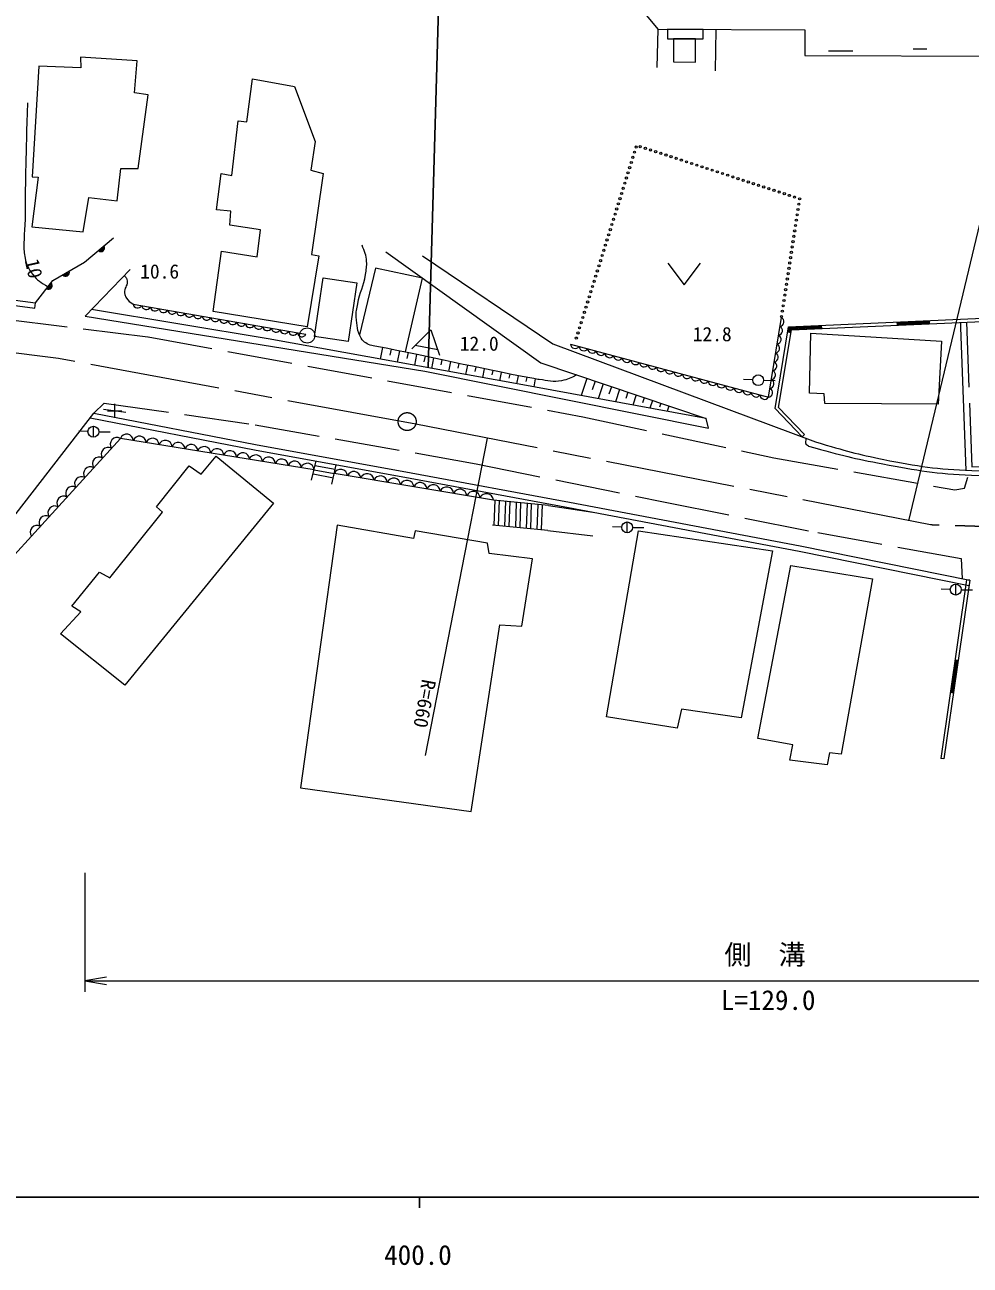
# Model space of a CAD drawing. Units: millimetres, scale not verified. Extents: x 40000 to 680000, y 20000 to 380000.
# Drawn here: x 431534 to 518848, y 198715 to 313332 of the extents above; entities that cross this region are included whole.
import ezdxf
from ezdxf.enums import TextEntityAlignment as Align

# ---------------------------------------------------------------- set-up
doc = ezdxf.new("R2010")
doc.units = ezdxf.units.MM
doc.header["$LTSCALE"] = 1000
doc.linetypes.add('CHAIN', pattern=[18.5, 12, -1.5, 3.5, -1.5])
doc.linetypes.add('DASHED', pattern=[7.5, 6, -1.5])
for name, color, linetype, lineweight in [('M-BMK', 2, 'CHAIN', 13), ('M-STR-HTXT', 7, 'Continuous', 13), ('M-STR-STRC', 7, 'Continuous', 25), ('M-TTL-BAND', 7, 'Continuous', 25), ('M-WORK', 1, 'Continuous', 13)]:
    doc.layers.add(name, color=color, linetype=linetype, lineweight=lineweight)
doc.styles.add('ＭＳ ゴシック', font='')
doc.styles.get('ＭＳ ゴシック').set_extended_font_data('MS Gothic')

# ---------------------------------------------------------------- blocks, each defined once
blk = doc.blocks.new('plus')
at = {"color": 0, "linetype": 'Continuous', "lineweight": -2}
for p, q in [((-1.25, 0), (1.25, 0)), ((0, -1.25), (0, 1.25))]:
    blk.add_line(p, q, dxfattribs=at)
blk = doc.blocks.new('open_arrow')
at = {"color": 0, "linetype": 'Continuous', "lineweight": -2}
blk.add_lwpolyline([(7.5, 1.25), (0, 0), (7.5, -1.25)], dxfattribs=at)

msp = doc.modelspace()

# ---------------------------------------------------------------- linework, layer by layer
at = {"layer": 'M-BMK'}
for p, q in [((434655, 282485), (408058, 285809)), ((467640, 276428), (434655, 282485)), ((515180, 267116), (467640, 276428))]:
    msp.add_line(p, q, dxfattribs=at)
msp.add_circle((466846, 276667), 829, dxfattribs=at)
msp.add_open_spline([(559907, 287170), (553668, 280739), (551787, 278188), (545342, 274059), (542719, 272378), (541225, 271455), (538423, 270095), (535379, 268617), (533392, 268470), (530097, 267703), (528917, 267428), (528227, 267421), (527024, 267280), (522428, 266745), (520738, 266975), (515180, 267116)], degree=3, knots=[0, 0, 0, 0, 1, 1, 1, 2, 2, 2, 3, 3, 3, 4, 4, 4, 5, 5, 5, 5], dxfattribs=at)
at = {"layer": 'M-STR-HTXT'}
for p, q in [((520222, 297106), (513166, 267511)), ((468551, 245826), (474274, 275129)), ((437065, 234983), (437065, 223983)), ((437065, 224983), (563280, 224983))]:
    msp.add_line(p, q, dxfattribs=at)
at = {"layer": 'M-STR-STRC'}
msp.add_line((468790, 281641), (469834, 317932), dxfattribs=at)
at = {"layer": 'M-TTL-BAND'}
for p, q in [((40000, 205000), (579000, 205000)), ((468000, 205000), (468000, 204000))]:
    msp.add_line(p, q, dxfattribs=at)
at = {"layer": 'M-WORK'}
for p, q in [((485981, 317828), (489991, 312920)), ((489991, 312920), (489915, 309384)), ((489991, 312920), (503566, 312855)), ((495354, 312895), (495307, 309082)), ((503566, 312855), (503566, 310510)), ((505770, 310941), (508001, 310941)), ((513578, 311108), (514849, 311097)), ((432824, 309521), (432214, 299272)), ((436694, 309357), (432824, 309521)), ((441901, 309990), (436671, 310342)), ((436671, 310342), (436694, 309357)), ((441666, 307035), (441901, 309990)), ((503566, 310510), (523994, 310440)), ((452045, 304361), (452561, 308325)), ((452561, 308325), (456431, 307645)), ((456431, 307645), (458354, 302555)), ((442933, 306871), (441666, 307035)), ((441995, 300046), (442933, 306871)), ((450661, 299413), (451224, 304455)), ((451224, 304455), (452045, 304361)), ((458354, 302555), (457955, 299905)), ((432777, 299248), (432191, 294651)), ((432214, 299272), (432777, 299248)), ((440048, 297067), (440400, 300046)), ((440400, 300046), (441995, 300046)), ((449230, 296223), (449676, 299577)), ((449676, 299577), (450661, 299413)), ((457955, 299905), (459105, 299600)), ((459105, 299600), (458026, 292095)), ((436929, 294206), (437445, 297372)), ((437445, 297372), (440048, 297067)), ((450567, 296105), (449230, 296223)), ((450473, 294815), (450567, 296105)), ((432191, 294651), (436929, 294206)), ((453311, 294393), (450473, 294815)), ((453007, 291884), (453311, 294393)), ((448925, 286841), (449699, 292423)), ((449699, 292423), (453007, 291884)), ((464882, 292357), (479189, 282084)), ((458683, 291978), (457627, 285410)), ((458026, 292095), (458683, 291978)), ((468262, 291972), (480294, 283845)), ((490937, 291305), (492437, 289305)), ((492437, 289305), (493937, 291305)), ((441252, 290729), (437093, 286413)), ((463915, 290837), (462445, 284692)), ((468262, 289930), (463915, 290837)), ((466682, 283112), (468262, 289930)), ((426904, 287875), (432462, 287144)), ((426969, 288370), (432528, 287639)), ((432462, 287144), (432528, 287639)), ((454011, 284318), (437691, 287035)), ((441528, 287533), (457501, 284739)), ((457627, 285410), (448925, 286841)), ((502083, 285431), (540008, 287120)), ((502339, 285142), (539958, 286817)), ((437093, 286413), (468483, 281340)), ((500830, 277866), (502083, 285431)), ((505090, 285505), (502134, 285374)), ((502185, 285316), (505093, 285445)), ((505087, 285565), (505101, 285265)), ((512080, 285876), (512094, 285577)), ((512083, 285817), (515080, 285950)), ((512086, 285757), (515083, 285890)), ((512088, 285697), (515085, 285830)), ((512091, 285637), (515088, 285770)), ((515091, 285710), (515077, 286010)), ((517945, 285841), (517968, 285372)), ((477184, 280120), (454011, 284318)), ((467294, 283400), (469045, 285151)), ((469045, 285151), (469838, 282816)), ((501151, 277965), (502339, 285142)), ((502004, 284959), (502300, 284910)), ((502064, 284949), (502134, 285374)), ((502185, 285316), (502123, 284939)), ((502182, 284929), (502236, 285258)), ((505095, 285385), (502236, 285258)), ((502288, 285200), (502241, 284920)), ((502288, 285200), (505098, 285325)), ((504005, 279307), (504146, 284826)), ((504146, 284826), (516185, 284091)), ((517968, 285372), (518437, 272143)), ((464576, 283502), (464360, 282443)), ((465361, 283350), (465250, 282805)), ((466146, 283196), (465935, 282157)), ((469678, 283287), (467591, 283697)), ((480294, 283845), (504550, 274804)), ((516185, 284091), (515904, 278275)), ((466930, 283038), (466822, 282503)), ((467714, 282878), (467510, 281872)), ((468497, 282714), (468393, 282201)), ((469280, 282548), (469084, 281586)), ((470062, 282381), (469964, 281898)), ((470844, 282210), (470659, 281301)), ((471627, 282043), (471535, 281596)), ((479189, 282084), (494470, 276954)), ((468483, 281340), (494681, 276062)), ((472408, 281873), (472234, 281015)), ((473191, 281707), (473107, 281294)), ((473975, 281541), (473808, 280729)), ((474757, 281378), (474678, 280992)), ((475540, 281218), (475383, 280444)), ((476325, 281061), (476249, 280689)), ((477110, 280906), (476958, 280158)), ((494470, 276954), (477184, 280120)), ((477895, 280756), (477821, 280387)), ((478681, 280605), (478532, 279873)), ((483441, 280657), (482908, 279071)), ((484199, 280402), (483933, 279609)), ((484957, 280148), (484498, 278780)), ((485716, 279893), (485486, 279209)), ((498800, 280516), (497926, 280542)), ((499766, 280485), (500824, 280470)), ((486474, 279638), (486088, 278489)), ((487233, 279384), (487040, 278809)), ((487991, 279129), (487678, 278198)), ((488749, 278874), (488593, 278409)), ((489508, 278620), (489268, 277906)), ((505350, 279228), (504005, 279307)), ((505428, 278337), (505350, 279228)), ((429230, 266272), (437908, 277452)), ((437908, 277452), (452841, 274560)), ((438801, 277814), (440865, 277532)), ((490266, 278365), (490146, 278008)), ((491025, 278110), (490858, 277615)), ((503328, 275259), (500830, 277866)), ((503545, 275467), (501151, 277965)), ((515904, 278275), (505428, 278337)), ((437565, 277010), (452746, 274069)), ((437866, 275231), (437866, 276231)), ((494681, 276062), (494470, 276954)), ((437397, 275755), (436522, 275781)), ((438362, 275724), (439420, 275709)), ((503328, 275259), (503545, 275467)), ((503667, 274649), (503687, 275125)), ((452751, 274068), (467136, 271441)), ((452841, 274560), (467226, 271933)), ((503915, 274402), (503723, 274525)), ((447814, 271811), (449221, 273464)), ((449221, 273464), (454499, 269137)), ((458025, 271248), (458430, 273031)), ((443698, 268785), (446724, 272585)), ((446724, 272585), (447814, 271811)), ((458171, 271831), (460032, 271471)), ((458247, 272224), (460108, 271864)), ((458323, 272616), (460184, 272257)), ((459886, 270889), (460291, 272671)), ((474809, 269404), (460108, 271864)), ((467226, 271933), (481846, 269228)), ((467135, 271441), (481755, 268736)), ((479907, 268904), (474809, 269404)), ((474931, 269392), (474852, 267094)), ((475330, 269379), (475252, 267080)), ((439371, 262241), (444261, 268293)), ((454499, 269137), (440778, 252320)), ((444261, 268293), (443698, 268785)), ((475926, 269295), (475848, 266996)), ((476326, 269281), (476247, 266982)), ((476921, 269197), (476843, 266898)), ((477321, 269183), (477243, 266885)), ((477916, 269099), (477838, 266801)), ((478316, 269086), (478238, 266787)), ((478911, 269001), (478833, 266703)), ((479311, 268988), (479233, 266689)), ((479907, 268904), (484004, 268310)), ((481753, 268736), (503065, 264702)), ((481846, 269228), (503158, 265193)), ((460374, 267097), (456997, 242821)), ((467445, 265865), (460374, 267097)), ((479828, 266605), (474731, 267106)), ((487167, 266394), (487167, 267394)), ((432150, 266078), (430578, 264365)), ((467586, 266569), (467445, 265865)), ((474271, 265443), (467586, 266569)), ((479828, 266605), (483984, 266101)), ((485254, 249391), (488221, 266571)), ((486698, 266918), (485824, 266945)), ((487663, 266888), (488721, 266872)), ((488221, 266571), (500593, 264730)), ((474411, 264493), (474271, 265443)), ((503158, 265193), (518810, 262004)), ((478422, 264001), (474411, 264493)), ((477437, 257773), (478422, 264001)), ((500593, 264730), (497708, 249286)), ((503058, 264704), (518710, 261514)), ((435888, 259603), (438421, 262769)), ((438421, 262769), (439371, 262241)), ((499229, 247386), (502290, 263358)), ((502290, 263358), (509818, 262127)), ((509818, 262127), (506933, 245943)), ((518513, 262047), (516127, 245543)), ((518810, 262004), (516424, 245500)), ((517511, 260642), (517511, 261642)), ((518810, 262004), (518513, 262047)), ((517042, 261166), (516168, 261193)), ((518008, 261135), (519066, 261120)), ((434832, 257070), (436697, 259075)), ((436697, 259075), (435888, 259603)), ((440778, 252320), (434832, 257070)), ((472758, 240640), (475396, 257879)), ((475396, 257879), (477437, 257773)), ((517499, 254615), (517070, 251646)), ((517559, 254607), (517129, 251638)), ((517618, 254598), (517189, 251629)), ((517677, 254589), (517248, 251620)), ((517737, 254581), (517440, 254624)), ((517011, 251655), (517308, 251612)), ((492185, 250095), (491798, 248336)), ((497708, 249286), (492185, 250095)), ((491798, 248336), (485254, 249391)), ((502465, 246788), (499229, 247386)), ((502184, 245380), (502465, 246788)), ((505632, 244958), (502184, 245380)), ((505843, 246049), (505632, 244958)), ((506933, 245943), (505843, 246049)), ((516424, 245500), (516127, 245543)), ((456997, 242821), (472758, 240640))]:
    msp.add_line(p, q, dxfattribs=at)
for points in [[(494179, 312900), (490906, 312916), (490902, 312044), (494175, 312028)], [(493477, 312032), (491462, 312041), (491452, 309903), (493467, 309894)], [(458292, 284517), (459089, 289958), (462198, 289503), (461400, 284061)]]:
    msp.add_lwpolyline(points, close=True, dxfattribs=at)
for points in [[(432528, 287639), (434133, 289704), (437053, 291393), (439727, 293644)], [(481930, 283835), (500228, 278921), (501409, 286282)], [(458247, 272224), (440359, 275107), (432150, 266078)]]:
    msp.add_lwpolyline(points, dxfattribs=at)
at = {"layer": 'M-WORK', "linetype": 'DASHED'}
for points in [[(393607, 292376), (393548, 291880), (393671, 290915), (414608, 288007), (442918, 284502), (483078, 277114), (500703, 273315), (517432, 270359), (518329, 270518), (518646, 271520)], [(518515, 285858), (519016, 272474), (528194, 272661), (527440, 286237)], [(437908, 277452), (438873, 278373), (452805, 276379), (473234, 272767), (490684, 269226), (504780, 266411), (518008, 264019), (518099, 262149)]]:
    msp.add_lwpolyline(points, dxfattribs=at)
at = {"layer": 'M-WORK'}
for centre, radius in [((487845, 301562), 100), ((487994, 302039), 100), ((488371, 302075), 100), ((488846, 301920), 100), ((489321, 301765), 100), ((489797, 301609), 100), ((490272, 301454), 100), ((487547, 300608), 100), ((487696, 301085), 100), ((490747, 301298), 100), ((491222, 301143), 100), ((491697, 300987), 100), ((492173, 300832), 100), ((492648, 300676), 100), ((493123, 300521), 100), ((493598, 300366), 100), ((494074, 300210), 100), ((487099, 299176), 100), ((487248, 299653), 100), ((487397, 300130), 100), ((494549, 300055), 100), ((495024, 299899), 100), ((495499, 299744), 100), ((495974, 299588), 100), ((496450, 299433), 100), ((496925, 299277), 100), ((497400, 299122), 100), ((486800, 298222), 100), ((486950, 298699), 100), ((497875, 298966), 100), ((498351, 298811), 100), ((498826, 298656), 100), ((499301, 298500), 100), ((499776, 298345), 100), ((500251, 298189), 100), ((500727, 298034), 100), ((486353, 296790), 100), ((486502, 297267), 100), ((486651, 297744), 100), ((501202, 297878), 100), ((501677, 297723), 100), ((502152, 297567), 100), ((502628, 297412), 100), ((503096, 297253), 100), ((486054, 295836), 100), ((486204, 296313), 100), ((502868, 295770), 100), ((502944, 296264), 100), ((503020, 296758), 100), ((485756, 294881), 100), ((485905, 295358), 100), ((502716, 294782), 100), ((502792, 295276), 100), ((485308, 293450), 100), ((485457, 293927), 100), ((485607, 294404), 100), ((502564, 293793), 100), ((502640, 294288), 100), ((485010, 292495), 100), ((485159, 292972), 100), ((502336, 292311), 100), ((502412, 292805), 100), ((502488, 293299), 100), ((484562, 291064), 100), ((484711, 291541), 100), ((484860, 292018), 100), ((502184, 291322), 100), ((502260, 291817), 100), ((484263, 290109), 100), ((484413, 290586), 100), ((502032, 290334), 100), ((502108, 290828), 100), ((483965, 289155), 100), ((484114, 289632), 100), ((501804, 288851), 100), ((501880, 289346), 100), ((501956, 289840), 100), ((483517, 287723), 100), ((483666, 288200), 100), ((483816, 288677), 100), ((501652, 287863), 100), ((501728, 288357), 100), ((483219, 286769), 100), ((483368, 287246), 100), ((501500, 286875), 100), ((501576, 287369), 100), ((482771, 285337), 100), ((482920, 285814), 100), ((483069, 286291), 100), ((501424, 286381), 100), ((457614, 284621), 697), ((482472, 284383), 100), ((482622, 284860), 100), ((499270, 280492), 500), ((437866, 275731), 500), ((487167, 266894), 500), ((517511, 261142), 500)]:
    msp.add_circle(centre, radius, dxfattribs=at)
for centre, radius, start, end in [((438557, 292730), 354, 228.89832, 31.3035), ((438557, 292730), 283, 231.12236, 29.07946), ((438557, 292730), 212, 234.86868, 25.33313), ((438557, 292730), 142, 242.58041, 17.6214), ((438557, 292730), 100, 252.89808, 7.30374), ((435304, 290444), 354, 218.83877, 21.24395), ((435304, 290444), 283, 221.06281, 19.01991), ((435304, 290444), 212, 224.80914, 15.27359), ((435304, 290444), 142, 232.52087, 7.56186), ((435304, 290444), 100, 242.83853, 357.2442), ((433712, 289251), 354, 240.93119, 43.33637), ((433712, 289251), 283, 243.15523, 41.11233), ((433712, 289251), 212, 246.90156, 37.366), ((433712, 289251), 142, 254.61328, 29.65427), ((433712, 289251), 100, 264.93095, 19.33661), ((441948, 287586), 424, 187.07129, 333.07971), ((442747, 287446), 424, 187.07129, 333.07971), ((443546, 287306), 424, 187.07129, 333.07971), ((444344, 287166), 424, 187.07129, 333.07971), ((445143, 287027), 424, 187.07129, 333.07971), ((445942, 286887), 424, 187.07129, 333.07971), ((446740, 286747), 424, 187.07129, 333.07971), ((447539, 286607), 424, 187.07129, 333.07971), ((448338, 286468), 424, 187.07129, 333.07971), ((449136, 286328), 424, 187.07129, 333.07971), ((449935, 286188), 424, 187.07129, 333.07971), ((450734, 286048), 424, 187.07129, 333.07971), ((451532, 285909), 424, 187.07129, 333.07971), ((452331, 285769), 424, 187.07129, 333.07971), ((453130, 285629), 424, 187.07129, 333.07971), ((453928, 285490), 424, 187.07129, 333.07971), ((501078, 285076), 436, 279.05203, 62.7247), ((501209, 285894), 436, 279.05203, 62.7247), ((454727, 285350), 424, 187.07129, 333.07971), ((455526, 285210), 424, 187.07129, 333.07971), ((456324, 285070), 424, 187.07129, 333.07971), ((457123, 284931), 424, 187.07129, 333.07971), ((500947, 284259), 436, 279.05203, 62.7247), ((482362, 283856), 433, 182.83234, 327.10532), ((483158, 283642), 433, 182.83234, 327.10532), ((483953, 283429), 433, 182.83234, 327.10532), ((484749, 283215), 433, 182.83234, 327.10532), ((500815, 283441), 436, 279.05203, 62.7247), ((485544, 283001), 433, 182.83234, 327.10532), ((486340, 282788), 433, 182.83234, 327.10532), ((487135, 282574), 433, 182.83234, 327.10532), ((487931, 282361), 433, 182.83234, 327.10532), ((488727, 282147), 433, 182.83234, 327.10532), ((500553, 281805), 436, 279.05203, 62.7247), ((500684, 282623), 436, 279.05203, 62.7247), ((489522, 281933), 433, 182.83234, 327.10532), ((490318, 281720), 433, 182.83234, 327.10532), ((491113, 281506), 433, 182.83234, 327.10532), ((491909, 281292), 433, 182.83234, 327.10532), ((492704, 281079), 433, 182.83234, 327.10532), ((493500, 280865), 433, 182.83234, 327.10532), ((500422, 280987), 436, 279.05203, 62.7247), ((494296, 280651), 433, 182.83234, 327.10532), ((495091, 280438), 433, 182.83234, 327.10532), ((495887, 280224), 433, 182.83234, 327.10532), ((496682, 280011), 433, 182.83234, 327.10532), ((497478, 279797), 433, 182.83234, 327.10532), ((500159, 279351), 436, 279.05203, 62.7247), ((500291, 280169), 436, 279.05203, 62.7247), ((498274, 279583), 433, 182.83234, 327.10532), ((499069, 279370), 433, 182.83234, 327.10532), ((499865, 279156), 433, 182.83234, 327.10532), ((440039, 274574), 622, 59.06184, 216.39078), ((440937, 274898), 615, 1.60278, 160.0808), ((442129, 274706), 615, 1.60278, 160.0808), ((443322, 274514), 615, 1.60278, 160.0808), ((439218, 273671), 622, 59.06184, 216.39078), ((444514, 274321), 615, 1.60278, 160.0808), ((445707, 274129), 615, 1.60278, 160.0808), ((446899, 273937), 615, 1.60278, 160.0808), ((448092, 273744), 615, 1.60278, 160.0808), ((449285, 273552), 615, 1.60278, 160.0808), ((450477, 273360), 615, 1.60278, 160.0808), ((503817, 274642), 150, 177.51717, 231.5198), ((438397, 272768), 622, 59.06184, 216.39078), ((451670, 273168), 615, 1.60278, 160.0808), ((452862, 272975), 615, 1.60278, 160.0808), ((454055, 272783), 615, 1.60278, 160.0808), ((455247, 272591), 615, 1.60278, 160.0808), ((456440, 272399), 615, 1.60278, 160.0808), ((457632, 272206), 615, 1.60278, 160.0808), ((437576, 271865), 622, 59.06184, 216.39078), ((460698, 271628), 636, 2.82968, 158.17329), ((461923, 271423), 636, 2.82968, 158.17329), ((463148, 271218), 636, 2.82968, 158.17329), ((464373, 271013), 636, 2.82968, 158.17329), ((435934, 270059), 622, 59.06184, 216.39078), ((436755, 270962), 622, 59.06184, 216.39078), ((465598, 270808), 636, 2.82968, 158.17329), ((466823, 270603), 636, 2.82968, 158.17329), ((468049, 270398), 636, 2.82968, 158.17329), ((469274, 270193), 636, 2.82968, 158.17329), ((470499, 269988), 636, 2.82968, 158.17329), ((435113, 269156), 622, 59.06184, 216.39078), ((471724, 269783), 636, 2.82968, 158.17329), ((472949, 269578), 636, 2.82968, 158.17329), ((474174, 269373), 636, 2.82968, 158.17329), ((434292, 268253), 622, 59.06184, 216.39078), ((432651, 266447), 622, 59.06184, 216.39078), ((433471, 267350), 622, 59.06184, 216.39078)]:
    msp.add_arc(centre, radius, start, end, dxfattribs=at)
for points, knots in [([(431767, 306123), (431632, 300908), (431572, 299563), (431556, 295357), (431550, 293956), (431311, 293149), (431556, 291769), (431668, 291131), (431870, 290785), (432259, 290268), (432688, 289698), (433008, 289522), (433679, 289120)], [0, 0, 0, 0, 1, 1, 1, 2, 2, 2, 3, 3, 3, 4, 4, 4, 4]), ([(482493, 280975), (481929, 280672), (481677, 280570), (481113, 280448), (480324, 280278), (479853, 280475), (479049, 280542), (478845, 280559), (478734, 280598), (478533, 280636), (472778, 281708), (469605, 282566), (463850, 283638), (463750, 283657), (463689, 283650), (463592, 283685), (463153, 283845), (462852, 283967), (462607, 284365), (462193, 285039), (462232, 285550), (462138, 286335), (462081, 286811), (462200, 287082), (462279, 287555), (462457, 288631), (462849, 289172), (463006, 290252), (463075, 290725), (463131, 290995), (463100, 291472), (463060, 292080), (462935, 292337), (462678, 292973)], [0, 0, 0, 0, 1, 1, 1, 2, 2, 2, 3, 3, 3, 4, 4, 4, 5, 5, 5, 6, 6, 6, 7, 7, 7, 8, 8, 8, 9, 9, 9, 10, 10, 10, 11, 11, 11, 11]), ([(440702, 290158), (440808, 290073), (440855, 290022), (440918, 289910), (441015, 289739), (440997, 289606), (440980, 289410), (440966, 289232), (440846, 289162), (440808, 288988), (440762, 288772), (440710, 288639), (440761, 288425), (440796, 288281), (440843, 288208), (440918, 288081), (441080, 287805), (441235, 287734), (441528, 287533)], [0, 0, 0, 0, 1, 1, 1, 2, 2, 2, 3, 3, 3, 4, 4, 4, 5, 5, 5, 6, 6, 6, 6]), ([(503915, 274402), (507123, 273512), (508075, 273268), (510787, 272754), (513953, 272154), (515753, 271842), (518974, 271726), (522797, 271589), (524988, 271429), (528764, 272046), (530600, 272345), (531624, 272606), (533378, 273226), (536190, 274220), (537782, 274793), (540407, 276208), (542979, 277594), (544335, 278539), (546679, 280283), (548569, 281689), (549212, 282222), (551352, 284094)], [0, 0, 0, 0, 1, 1, 1, 2, 2, 2, 3, 3, 3, 4, 4, 4, 5, 5, 5, 6, 6, 6, 7, 7, 7, 7]), ([(504550, 274804), (507476, 273918), (508369, 273679), (510867, 273171), (514002, 272533), (515796, 272270), (518993, 272150), (522786, 272008), (524959, 271855), (528704, 272467), (530509, 272762), (531517, 273018), (533242, 273628), (536028, 274614), (537596, 275201), (540208, 276583), (542772, 277940), (544089, 278923), (546435, 280629), (547739, 281577), (548184, 281902), (549719, 283131)], [0, 0, 0, 0, 1, 1, 1, 2, 2, 2, 3, 3, 3, 4, 4, 4, 5, 5, 5, 6, 6, 6, 7, 7, 7, 7])]:
    msp.add_open_spline(points, degree=3, knots=knots, dxfattribs=at)

# ---------------------------------------------------------------- block references
at = {"layer": 'M-STR-HTXT', "xscale": 267, "yscale": 267}
msp.add_blockref('open_arrow', (437065, 224983), dxfattribs=at)
at = {"layer": 'M-WORK', "xscale": 520, "yscale": 520}
msp.add_blockref('plus', (439834, 277673), dxfattribs=at)

# ---------------------------------------------------------------- texts
at = {"layer": 'M-STR-HTXT', "style": 'ＭＳ ゴシック'}
msp.add_text('R=660', height=1320, rotation=259.695, dxfattribs=at).set_placement((467834, 252998), align=Align.BOTTOM_LEFT)
msp.add_text('側\u3000溝', height=1833, dxfattribs=at).set_placement((496148, 225945), align=Align.BOTTOM_LEFT)
msp.add_text('L=129.0', height=1833, dxfattribs=at).set_placement((500193, 221748), align=Align.BOTTOM_CENTER)
at = {"layer": 'M-TTL-BAND', "style": 'ＭＳ ゴシック'}
msp.add_text('400.0', height=1833, dxfattribs=at).set_placement((467844, 198195), align=Align.BOTTOM_CENTER)
at = {"layer": 'M-WORK', "style": 'ＭＳ ゴシック'}
msp.add_text('10', height=1320, rotation=282.529, dxfattribs=at).set_placement((431139, 291462), align=Align.BOTTOM_LEFT)
for s, p in [('10.6', (442191, 289488)), ('12.0', (471708, 282821)), ('12.8', (493227, 283694))]:
    msp.add_text(s, height=1320, dxfattribs=at).set_placement(p, align=Align.BOTTOM_LEFT)

doc.saveas('drawing.dxf')
